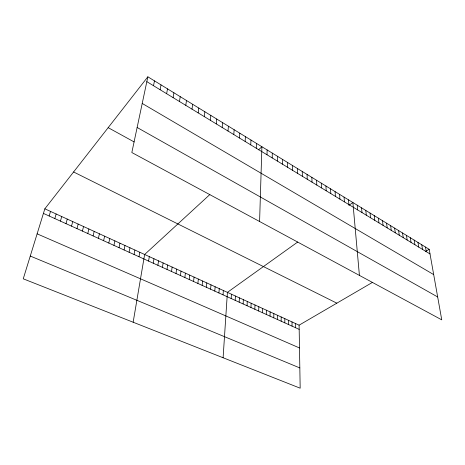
<?xml version="1.0" encoding="UTF-8"?>
<svg xmlns="http://www.w3.org/2000/svg" width="465" height="465" viewBox="0 0 465 465"><rect width="100%" height="100%" fill="white"/><g stroke="black" fill="none" stroke-linecap="round" stroke-linejoin="round"><path stroke-width="0.7" d="M282.47 164.18L282.476 159.356M281.168 321.205L281.18 316.967M277.489 319.536L277.518 315.293M277.367 161.076L277.407 156.246M273.786 317.851L273.833 313.602M272.211 157.937L272.292 153.107M270.049 316.159L270.119 311.905M266.288 314.456L266.375 310.19M262.504 312.736L262.609 308.469M267.009 154.769L267.119 149.939M258.685 311.009L258.813 306.731M259.592 221.503L261.9 146.737L258.517 149.846M254.843 309.266L254.989 304.982M250.972 307.51L251.135 303.221M256.273 148.242L256.465 143.4M247.072 305.743L247.252 301.442M243.143 303.959L243.34 299.652M250.745 144.877L250.966 140.035M239.179 302.163L239.405 297.85M245.154 141.476L245.415 136.629M235.191 300.355L235.435 296.036M231.169 298.53L231.436 294.206M239.498 138.035L239.806 133.188M223.101 357.754L227.408 292.363L297.722 242.021M223.043 294.845L223.345 290.503M233.79 134.559L234.133 129.712M218.928 292.979L219.259 288.631M214.784 291.102L215.138 286.748M228.013 131.049L228.402 126.195M210.61 289.207L210.982 284.847M222.177 127.497L222.607 122.644M206.402 287.3L206.797 282.929M202.159 285.376L202.583 281M216.277 123.905L216.754 119.052M197.887 283.441L198.334 279.058M193.58 281.488L194.05 277.099M210.314 120.278L210.831 115.425M189.238 279.523L189.732 275.123M204.28 116.605L204.844 111.751M184.867 277.535L185.384 273.129M180.455 275.536L180.995 271.124M198.177 112.896L198.793 108.043M176.008 273.525L176.578 269.101M171.533 271.49L172.126 267.067M192.01 109.141L192.673 104.288M167.016 269.444L167.632 265.009M162.459 267.381L163.11 262.94M185.773 105.346L186.482 100.492M157.873 265.3L158.548 260.853M153.247 263.202L153.95 258.749M179.467 101.51L180.228 96.656M148.585 261.086L149.311 256.628M173.09 97.627L173.898 92.779M133.147 322.222L144.638 254.489L209.843 194.568M138.994 256.738L139.785 252.268M166.639 93.703L167.499 88.85M134.071 254.506L134.885 250.025M129.101 252.251L129.95 247.769M160.111 89.733L161.024 84.88M124.091 249.978L124.969 245.491M153.508 85.717L154.473 80.869M119.034 247.688L119.947 243.189M113.937 245.381L114.884 240.87M147.853 76.806L131.833 152.532L441.75 319.85L429.189 249.316L147.853 76.806L44.838 208.82L23.25 278.814L300.175 388.194L299.105 325.169L372.477 282.383M108.798 243.044L109.775 238.533M103.608 240.696L104.619 236.179M98.377 238.324L99.423 233.796M93.099 235.929L94.18 231.401M87.775 233.517L88.885 228.978M82.404 231.082L83.549 226.536M76.981 228.623L78.166 224.072M71.517 226.141L72.738 221.59M65.995 223.642L67.256 219.079M60.433 221.119L61.729 216.551M54.812 218.567L56.149 213.999M49.145 215.998L50.516 211.424M348.878 205.391L352.883 202.525L359.416 275.402M425.684 251.356L429.189 249.316M30.271 256.052L299.832 367.943M37.119 233.843L299.489 347.959M43.425 213.406L299.175 329.365M44.838 208.82L299.105 325.169M73.592 171.969L336.834 303.163M108.171 127.654L134.153 141.941M137.129 127.486L437.675 296.961M142.214 103.445L433.688 274.588M146.824 81.648L430.015 253.948M425.481 247.043L426.289 251.681M421.743 244.747L422.528 249.397M417.971 242.434L418.738 247.089M414.164 240.103L414.92 244.764M410.328 237.749L411.06 242.416M406.457 235.377L407.171 240.05M402.55 232.982L403.248 237.662M398.61 230.564L399.284 235.255M394.64 228.129L395.291 232.826M390.629 225.67L391.263 230.373M386.584 223.188L387.194 227.897M382.503 220.689L383.09 225.403M378.382 218.161L378.952 222.88M374.232 215.615L374.778 220.34M370.035 213.046L370.559 217.777M365.804 210.447L366.304 215.185M361.538 207.832L362.014 212.575M357.23 205.187L357.678 209.936M348.494 199.834L348.895 204.594M344.059 197.114L344.437 201.88M339.59 194.376L339.938 199.148M335.079 191.609L335.399 196.381M330.522 188.813L330.818 193.597M325.924 185.994L326.192 190.778M321.28 183.146L321.518 187.936M316.589 180.275L316.805 185.07M311.858 177.368L312.038 182.17M307.08 174.439L307.231 179.246M302.256 171.48L302.378 176.287M297.385 168.493L297.472 173.306M295.571 323.553L295.624 327.755M292.462 165.476L292.52 170.295M292.008 321.92L292.049 326.134M288.428 320.28L288.445 324.5M287.498 162.43L287.521 167.249M284.818 318.63L284.824 322.855"/></g></svg>
